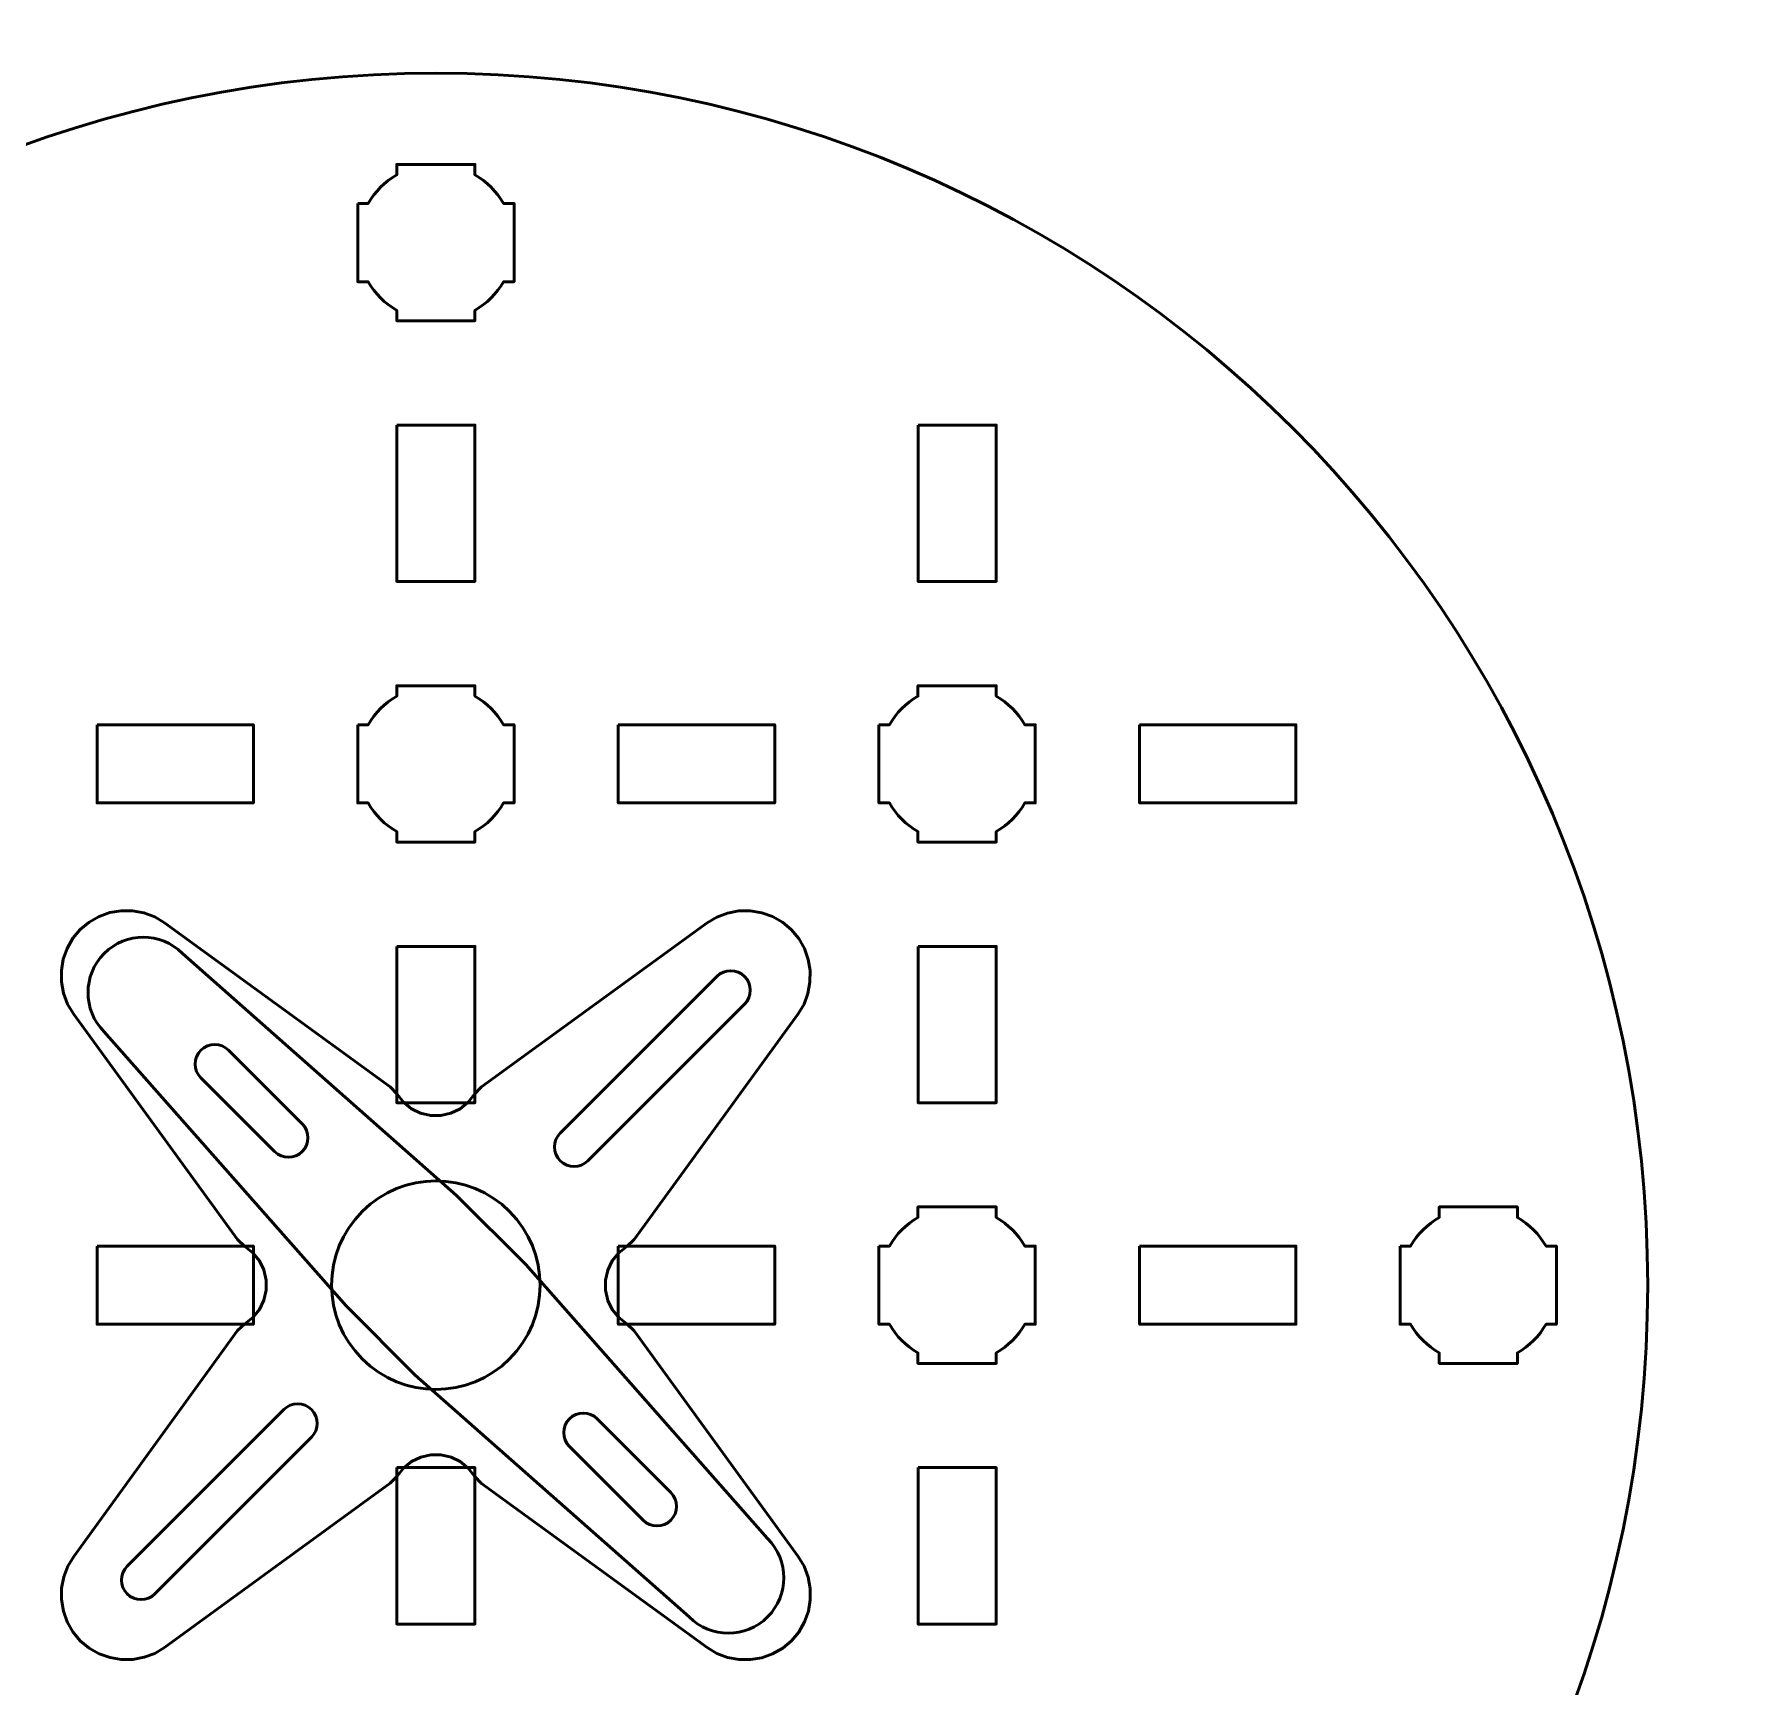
# Model space of a CAD drawing. Header units: centimetres. Extents: x -21 to 0, y -29.7 to 0.
# Drawn here: x -17.04 to -10.5, y -25.59 to -19.25 of the extents above; entities that cross this region are included whole.
import ezdxf

# ---------------------------------------------------------------- set-up
doc = ezdxf.new("R2010")
doc.units = ezdxf.units.CM
doc.header["$MEASUREMENT"] = 0
doc.layers.add('Layer 1', color=7, linetype='Continuous')

msp = doc.modelspace()

# ---------------------------------------------------------------- linework, layer by layer
at = {"layer": 'Layer 1', "color": 114, "lineweight": 53}
msp.add_ellipse((-15.5, -24.05004), major_axis=(0, 4.65), ratio=1, dxfattribs=at)
at = {"layer": 'Layer 1', "color": 22, "lineweight": 53}
msp.add_open_spline([(-21.00003, -29.19995), (-21.00003, -29.19995), (-21.00003, -0.49992), (-21.00003, -0.49992), (-21.00003, -0.49992), (-21.00003, -0.22295), (-20.77694, 0.00004), (-20.49994, 0.00004), (-20.49994, 0.00004), (-20.49994, 0.00004), (-0.50008, 0.00004), (-0.50008, 0.00004), (-0.50008, 0.00004), (-0.22294, 0.00004), (0.00002, -0.22295), (0.00002, -0.49992), (0.00002, -0.49992), (0.00002, -0.49992), (0.00002, -29.19995), (0.00002, -29.19995), (0.00002, -29.19995), (0.00002, -29.47695), (-0.22294, -29.70004), (-0.50008, -29.70004), (-0.50008, -29.70004), (-0.50008, -29.70004), (-20.49994, -29.70004), (-20.49994, -29.70004), (-20.49994, -29.70004), (-20.77694, -29.70004), (-21.00003, -29.47695), (-21.00003, -29.19995)], degree=3, knots=[0, 0, 0, 0, 0.125, 0.125, 0.125, 0.125, 0.25, 0.25, 0.25, 0.25, 0.375, 0.375, 0.375, 0.375, 0.5, 0.5, 0.5, 0.5, 0.625, 0.625, 0.625, 0.625, 0.75, 0.75, 0.75, 0.75, 0.875, 0.875, 0.875, 0.875, 1, 1, 1, 1], dxfattribs=at)
at = {"layer": 'Layer 1', "lineweight": 53}
for points, knots in [([(-15.8, -19.89994), (-15.8, -19.89994), (-15.7598, -19.89994), (-15.7598, -19.89994), (-15.7598, -19.89994), (-15.73347, -19.85442), (-15.69551, -19.81649), (-15.65, -19.79016), (-15.65, -19.79016), (-15.65, -19.79016), (-15.65, -19.74994), (-15.65, -19.74994), (-15.65, -19.74994), (-15.65, -19.74994), (-15.35, -19.74994), (-15.35, -19.74994), (-15.35, -19.74994), (-15.35, -19.74994), (-15.35, -19.79013), (-15.35, -19.79013), (-15.35, -19.79013), (-15.30447, -19.81646), (-15.26648, -19.85441), (-15.24012, -19.89994), (-15.24012, -19.89994), (-15.24012, -19.89994), (-15.2, -19.89994), (-15.2, -19.89994), (-15.2, -19.89994), (-15.2, -19.89994), (-15.2, -20.04536), (-15.2, -20.04536), (-15.2, -20.04536), (-15.2, -20.04536), (-15.19994, -20.05001), (-15.19994, -20.05001), (-15.19994, -20.05001), (-15.19994, -20.05001), (-15.2, -20.05465), (-15.2, -20.05465), (-15.2, -20.05465), (-15.2, -20.05465), (-15.2, -20.19994), (-15.2, -20.19994), (-15.2, -20.19994), (-15.2, -20.19994), (-15.24007, -20.19994), (-15.24007, -20.19994), (-15.24007, -20.19994), (-15.26642, -20.24551), (-15.30442, -20.28352), (-15.35, -20.30988), (-15.35, -20.30988), (-15.35, -20.30988), (-15.35, -20.34994), (-15.35, -20.34994), (-15.35, -20.34994), (-15.35, -20.34994), (-15.49328, -20.34994), (-15.49328, -20.34994), (-15.49328, -20.34994), (-15.49328, -20.34994), (-15.49995, -20.35002), (-15.49995, -20.35002), (-15.49995, -20.35002), (-15.49995, -20.35002), (-15.50663, -20.34994), (-15.50663, -20.34994), (-15.50663, -20.34994), (-15.50663, -20.34994), (-15.65, -20.34994), (-15.65, -20.34994), (-15.65, -20.34994), (-15.65, -20.34994), (-15.65, -20.30984), (-15.65, -20.30984), (-15.65, -20.30984), (-15.69554, -20.28348), (-15.73352, -20.24549), (-15.75985, -20.19994), (-15.75985, -20.19994), (-15.75985, -20.19994), (-15.8, -20.19994), (-15.8, -20.19994), (-15.8, -20.19994), (-15.8, -20.19994), (-15.8, -19.89994), (-15.8, -19.89994)], [0, 0, 0, 0, 0.0454545, 0.0454545, 0.0454545, 0.0454545, 0.0909091, 0.0909091, 0.0909091, 0.0909091, 0.1363636, 0.1363636, 0.1363636, 0.1363636, 0.1818182, 0.1818182, 0.1818182, 0.1818182, 0.2272727, 0.2272727, 0.2272727, 0.2272727, 0.2727273, 0.2727273, 0.2727273, 0.2727273, 0.3181818, 0.3181818, 0.3181818, 0.3181818, 0.3636364, 0.3636364, 0.3636364, 0.3636364, 0.4090909, 0.4090909, 0.4090909, 0.4090909, 0.4545455, 0.4545455, 0.4545455, 0.4545455, 0.5, 0.5, 0.5, 0.5, 0.5454545, 0.5454545, 0.5454545, 0.5454545, 0.5909091, 0.5909091, 0.5909091, 0.5909091, 0.6363636, 0.6363636, 0.6363636, 0.6363636, 0.6818182, 0.6818182, 0.6818182, 0.6818182, 0.7272727, 0.7272727, 0.7272727, 0.7272727, 0.7727273, 0.7727273, 0.7727273, 0.7727273, 0.8181818, 0.8181818, 0.8181818, 0.8181818, 0.8636364, 0.8636364, 0.8636364, 0.8636364, 0.9090909, 0.9090909, 0.9090909, 0.9090909, 0.9545455, 0.9545455, 0.9545455, 0.9545455, 1, 1, 1, 1]), ([(-15.65004, -20.74999), (-15.65004, -20.74999), (-15.35004, -20.74999), (-15.35004, -20.74999), (-15.35004, -20.74999), (-15.35004, -20.74999), (-15.35004, -21.34999), (-15.35004, -21.34999), (-15.35004, -21.34999), (-15.35004, -21.34999), (-15.65004, -21.34999), (-15.65004, -21.34999), (-15.65004, -21.34999), (-15.65004, -21.34999), (-15.65004, -20.74999), (-15.65004, -20.74999)], [0, 0, 0, 0, 0.25, 0.25, 0.25, 0.25, 0.5, 0.5, 0.5, 0.5, 0.75, 0.75, 0.75, 0.75, 1, 1, 1, 1]), ([(-13.64994, -20.74999), (-13.64994, -20.74999), (-13.34993, -20.74999), (-13.34993, -20.74999), (-13.34993, -20.74999), (-13.34993, -20.74999), (-13.34993, -21.34999), (-13.34993, -21.34999), (-13.34993, -21.34999), (-13.34993, -21.34999), (-13.64994, -21.34999), (-13.64994, -21.34999), (-13.64994, -21.34999), (-13.64994, -21.34999), (-13.64994, -20.74999), (-13.64994, -20.74999)], [0, 0, 0, 0, 0.25, 0.25, 0.25, 0.25, 0.5, 0.5, 0.5, 0.5, 0.75, 0.75, 0.75, 0.75, 1, 1, 1, 1]), ([(-15.8, -21.89994), (-15.8, -21.89994), (-15.7598, -21.89994), (-15.7598, -21.89994), (-15.7598, -21.89994), (-15.73347, -21.85442), (-15.69551, -21.81649), (-15.65, -21.79016), (-15.65, -21.79016), (-15.65, -21.79016), (-15.65, -21.74994), (-15.65, -21.74994), (-15.65, -21.74994), (-15.65, -21.74994), (-15.35, -21.74994), (-15.35, -21.74994), (-15.35, -21.74994), (-15.35, -21.74994), (-15.35, -21.79013), (-15.35, -21.79013), (-15.35, -21.79013), (-15.30447, -21.81646), (-15.26648, -21.85441), (-15.24012, -21.89994), (-15.24012, -21.89994), (-15.24012, -21.89994), (-15.2, -21.89994), (-15.2, -21.89994), (-15.2, -21.89994), (-15.2, -21.89994), (-15.2, -22.04536), (-15.2, -22.04536), (-15.2, -22.04536), (-15.2, -22.04536), (-15.19994, -22.05001), (-15.19994, -22.05001), (-15.19994, -22.05001), (-15.19994, -22.05001), (-15.2, -22.05465), (-15.2, -22.05465), (-15.2, -22.05465), (-15.2, -22.05465), (-15.2, -22.19994), (-15.2, -22.19994), (-15.2, -22.19994), (-15.2, -22.19994), (-15.24007, -22.19994), (-15.24007, -22.19994), (-15.24007, -22.19994), (-15.26642, -22.24551), (-15.30442, -22.28352), (-15.35, -22.30988), (-15.35, -22.30988), (-15.35, -22.30988), (-15.35, -22.34994), (-15.35, -22.34994), (-15.35, -22.34994), (-15.35, -22.34994), (-15.49328, -22.34994), (-15.49328, -22.34994), (-15.49328, -22.34994), (-15.49328, -22.34994), (-15.49995, -22.35002), (-15.49995, -22.35002), (-15.49995, -22.35002), (-15.49995, -22.35002), (-15.50663, -22.34994), (-15.50663, -22.34994), (-15.50663, -22.34994), (-15.50663, -22.34994), (-15.65, -22.34994), (-15.65, -22.34994), (-15.65, -22.34994), (-15.65, -22.34994), (-15.65, -22.30984), (-15.65, -22.30984), (-15.65, -22.30984), (-15.69554, -22.28348), (-15.73352, -22.24549), (-15.75985, -22.19994), (-15.75985, -22.19994), (-15.75985, -22.19994), (-15.8, -22.19994), (-15.8, -22.19994), (-15.8, -22.19994), (-15.8, -22.19994), (-15.8, -21.89994), (-15.8, -21.89994)], [0, 0, 0, 0, 0.0454545, 0.0454545, 0.0454545, 0.0454545, 0.0909091, 0.0909091, 0.0909091, 0.0909091, 0.1363636, 0.1363636, 0.1363636, 0.1363636, 0.1818182, 0.1818182, 0.1818182, 0.1818182, 0.2272727, 0.2272727, 0.2272727, 0.2272727, 0.2727273, 0.2727273, 0.2727273, 0.2727273, 0.3181818, 0.3181818, 0.3181818, 0.3181818, 0.3636364, 0.3636364, 0.3636364, 0.3636364, 0.4090909, 0.4090909, 0.4090909, 0.4090909, 0.4545455, 0.4545455, 0.4545455, 0.4545455, 0.5, 0.5, 0.5, 0.5, 0.5454545, 0.5454545, 0.5454545, 0.5454545, 0.5909091, 0.5909091, 0.5909091, 0.5909091, 0.6363636, 0.6363636, 0.6363636, 0.6363636, 0.6818182, 0.6818182, 0.6818182, 0.6818182, 0.7272727, 0.7272727, 0.7272727, 0.7272727, 0.7727273, 0.7727273, 0.7727273, 0.7727273, 0.8181818, 0.8181818, 0.8181818, 0.8181818, 0.8636364, 0.8636364, 0.8636364, 0.8636364, 0.9090909, 0.9090909, 0.9090909, 0.9090909, 0.9545455, 0.9545455, 0.9545455, 0.9545455, 1, 1, 1, 1]), ([(-13.8, -21.89994), (-13.8, -21.89994), (-13.7598, -21.89994), (-13.7598, -21.89994), (-13.7598, -21.89994), (-13.73347, -21.85442), (-13.69551, -21.81649), (-13.65, -21.79016), (-13.65, -21.79016), (-13.65, -21.79016), (-13.65, -21.74994), (-13.65, -21.74994), (-13.65, -21.74994), (-13.65, -21.74994), (-13.35, -21.74994), (-13.35, -21.74994), (-13.35, -21.74994), (-13.35, -21.74994), (-13.35, -21.79013), (-13.35, -21.79013), (-13.35, -21.79013), (-13.30447, -21.81646), (-13.26648, -21.85441), (-13.24012, -21.89994), (-13.24012, -21.89994), (-13.24012, -21.89994), (-13.2, -21.89994), (-13.2, -21.89994), (-13.2, -21.89994), (-13.2, -21.89994), (-13.2, -22.04536), (-13.2, -22.04536), (-13.2, -22.04536), (-13.2, -22.04536), (-13.19994, -22.05001), (-13.19994, -22.05001), (-13.19994, -22.05001), (-13.19994, -22.05001), (-13.2, -22.05465), (-13.2, -22.05465), (-13.2, -22.05465), (-13.2, -22.05465), (-13.2, -22.19994), (-13.2, -22.19994), (-13.2, -22.19994), (-13.2, -22.19994), (-13.24007, -22.19994), (-13.24007, -22.19994), (-13.24007, -22.19994), (-13.26642, -22.24551), (-13.30442, -22.28352), (-13.35, -22.30988), (-13.35, -22.30988), (-13.35, -22.30988), (-13.35, -22.34994), (-13.35, -22.34994), (-13.35, -22.34994), (-13.35, -22.34994), (-13.49328, -22.34994), (-13.49328, -22.34994), (-13.49328, -22.34994), (-13.49328, -22.34994), (-13.49995, -22.35002), (-13.49995, -22.35002), (-13.49995, -22.35002), (-13.49995, -22.35002), (-13.50663, -22.34994), (-13.50663, -22.34994), (-13.50663, -22.34994), (-13.50663, -22.34994), (-13.65, -22.34994), (-13.65, -22.34994), (-13.65, -22.34994), (-13.65, -22.34994), (-13.65, -22.30984), (-13.65, -22.30984), (-13.65, -22.30984), (-13.69554, -22.28348), (-13.73352, -22.24549), (-13.75985, -22.19994), (-13.75985, -22.19994), (-13.75985, -22.19994), (-13.8, -22.19994), (-13.8, -22.19994), (-13.8, -22.19994), (-13.8, -22.19994), (-13.8, -21.89994), (-13.8, -21.89994)], [0, 0, 0, 0, 0.0454545, 0.0454545, 0.0454545, 0.0454545, 0.0909091, 0.0909091, 0.0909091, 0.0909091, 0.1363636, 0.1363636, 0.1363636, 0.1363636, 0.1818182, 0.1818182, 0.1818182, 0.1818182, 0.2272727, 0.2272727, 0.2272727, 0.2272727, 0.2727273, 0.2727273, 0.2727273, 0.2727273, 0.3181818, 0.3181818, 0.3181818, 0.3181818, 0.3636364, 0.3636364, 0.3636364, 0.3636364, 0.4090909, 0.4090909, 0.4090909, 0.4090909, 0.4545455, 0.4545455, 0.4545455, 0.4545455, 0.5, 0.5, 0.5, 0.5, 0.5454545, 0.5454545, 0.5454545, 0.5454545, 0.5909091, 0.5909091, 0.5909091, 0.5909091, 0.6363636, 0.6363636, 0.6363636, 0.6363636, 0.6818182, 0.6818182, 0.6818182, 0.6818182, 0.7272727, 0.7272727, 0.7272727, 0.7272727, 0.7727273, 0.7727273, 0.7727273, 0.7727273, 0.8181818, 0.8181818, 0.8181818, 0.8181818, 0.8636364, 0.8636364, 0.8636364, 0.8636364, 0.9090909, 0.9090909, 0.9090909, 0.9090909, 0.9545455, 0.9545455, 0.9545455, 0.9545455, 1, 1, 1, 1]), ([(-16.79999, -21.89997), (-16.79999, -21.89997), (-16.19998, -21.89997), (-16.19998, -21.89997), (-16.19998, -21.89997), (-16.19998, -21.89997), (-16.19998, -22.19997), (-16.19998, -22.19997), (-16.19998, -22.19997), (-16.19998, -22.19997), (-16.79999, -22.19997), (-16.79999, -22.19997), (-16.79999, -22.19997), (-16.79999, -22.19997), (-16.79999, -21.89997), (-16.79999, -21.89997)], [0, 0, 0, 0, 0.25, 0.25, 0.25, 0.25, 0.5, 0.5, 0.5, 0.5, 0.75, 0.75, 0.75, 0.75, 1, 1, 1, 1]), ([(-14.79992, -21.89997), (-14.79992, -21.89997), (-14.19992, -21.89997), (-14.19992, -21.89997), (-14.19992, -21.89997), (-14.19992, -21.89997), (-14.19992, -22.19997), (-14.19992, -22.19997), (-14.19992, -22.19997), (-14.19992, -22.19997), (-14.79992, -22.19997), (-14.79992, -22.19997), (-14.79992, -22.19997), (-14.79992, -22.19997), (-14.79992, -21.89997), (-14.79992, -21.89997)], [0, 0, 0, 0, 0.25, 0.25, 0.25, 0.25, 0.5, 0.5, 0.5, 0.5, 0.75, 0.75, 0.75, 0.75, 1, 1, 1, 1]), ([(-12.79995, -21.89997), (-12.79995, -21.89997), (-12.19995, -21.89997), (-12.19995, -21.89997), (-12.19995, -21.89997), (-12.19995, -21.89997), (-12.19995, -22.19997), (-12.19995, -22.19997), (-12.19995, -22.19997), (-12.19995, -22.19997), (-12.79995, -22.19997), (-12.79995, -22.19997), (-12.79995, -22.19997), (-12.79995, -22.19997), (-12.79995, -21.89997), (-12.79995, -21.89997)], [0, 0, 0, 0, 0.25, 0.25, 0.25, 0.25, 0.5, 0.5, 0.5, 0.5, 0.75, 0.75, 0.75, 0.75, 1, 1, 1, 1]), ([(-15.65004, -22.74995), (-15.65004, -22.74995), (-15.35004, -22.74995), (-15.35004, -22.74995), (-15.35004, -22.74995), (-15.35004, -22.74995), (-15.35004, -23.34996), (-15.35004, -23.34996), (-15.35004, -23.34996), (-15.35004, -23.34996), (-15.65004, -23.34996), (-15.65004, -23.34996), (-15.65004, -23.34996), (-15.65004, -23.34996), (-15.65004, -22.74995), (-15.65004, -22.74995)], [0, 0, 0, 0, 0.25, 0.25, 0.25, 0.25, 0.5, 0.5, 0.5, 0.5, 0.75, 0.75, 0.75, 0.75, 1, 1, 1, 1]), ([(-13.64994, -22.74995), (-13.64994, -22.74995), (-13.34993, -22.74995), (-13.34993, -22.74995), (-13.34993, -22.74995), (-13.34993, -22.74995), (-13.34993, -23.34996), (-13.34993, -23.34996), (-13.34993, -23.34996), (-13.34993, -23.34996), (-13.64994, -23.34996), (-13.64994, -23.34996), (-13.64994, -23.34996), (-13.64994, -23.34996), (-13.64994, -22.74995), (-13.64994, -22.74995)], [0, 0, 0, 0, 0.25, 0.25, 0.25, 0.25, 0.5, 0.5, 0.5, 0.5, 0.75, 0.75, 0.75, 0.75, 1, 1, 1, 1]), ([(-13.8, -23.89994), (-13.8, -23.89994), (-13.7598, -23.89994), (-13.7598, -23.89994), (-13.7598, -23.89994), (-13.73347, -23.85442), (-13.69551, -23.81649), (-13.65, -23.79016), (-13.65, -23.79016), (-13.65, -23.79016), (-13.65, -23.74994), (-13.65, -23.74994), (-13.65, -23.74994), (-13.65, -23.74994), (-13.35, -23.74994), (-13.35, -23.74994), (-13.35, -23.74994), (-13.35, -23.74994), (-13.35, -23.79013), (-13.35, -23.79013), (-13.35, -23.79013), (-13.30447, -23.81646), (-13.26648, -23.85441), (-13.24012, -23.89994), (-13.24012, -23.89994), (-13.24012, -23.89994), (-13.2, -23.89994), (-13.2, -23.89994), (-13.2, -23.89994), (-13.2, -23.89994), (-13.2, -24.04536), (-13.2, -24.04536), (-13.2, -24.04536), (-13.2, -24.04536), (-13.19994, -24.05001), (-13.19994, -24.05001), (-13.19994, -24.05001), (-13.19994, -24.05001), (-13.2, -24.05465), (-13.2, -24.05465), (-13.2, -24.05465), (-13.2, -24.05465), (-13.2, -24.19994), (-13.2, -24.19994), (-13.2, -24.19994), (-13.2, -24.19994), (-13.24007, -24.19994), (-13.24007, -24.19994), (-13.24007, -24.19994), (-13.26642, -24.24551), (-13.30442, -24.28352), (-13.35, -24.30988), (-13.35, -24.30988), (-13.35, -24.30988), (-13.35, -24.34994), (-13.35, -24.34994), (-13.35, -24.34994), (-13.35, -24.34994), (-13.49328, -24.34994), (-13.49328, -24.34994), (-13.49328, -24.34994), (-13.49328, -24.34994), (-13.49995, -24.35002), (-13.49995, -24.35002), (-13.49995, -24.35002), (-13.49995, -24.35002), (-13.50663, -24.34994), (-13.50663, -24.34994), (-13.50663, -24.34994), (-13.50663, -24.34994), (-13.65, -24.34994), (-13.65, -24.34994), (-13.65, -24.34994), (-13.65, -24.34994), (-13.65, -24.30984), (-13.65, -24.30984), (-13.65, -24.30984), (-13.69554, -24.28348), (-13.73352, -24.24549), (-13.75985, -24.19994), (-13.75985, -24.19994), (-13.75985, -24.19994), (-13.8, -24.19994), (-13.8, -24.19994), (-13.8, -24.19994), (-13.8, -24.19994), (-13.8, -23.89994), (-13.8, -23.89994)], [0, 0, 0, 0, 0.0454545, 0.0454545, 0.0454545, 0.0454545, 0.0909091, 0.0909091, 0.0909091, 0.0909091, 0.1363636, 0.1363636, 0.1363636, 0.1363636, 0.1818182, 0.1818182, 0.1818182, 0.1818182, 0.2272727, 0.2272727, 0.2272727, 0.2272727, 0.2727273, 0.2727273, 0.2727273, 0.2727273, 0.3181818, 0.3181818, 0.3181818, 0.3181818, 0.3636364, 0.3636364, 0.3636364, 0.3636364, 0.4090909, 0.4090909, 0.4090909, 0.4090909, 0.4545455, 0.4545455, 0.4545455, 0.4545455, 0.5, 0.5, 0.5, 0.5, 0.5454545, 0.5454545, 0.5454545, 0.5454545, 0.5909091, 0.5909091, 0.5909091, 0.5909091, 0.6363636, 0.6363636, 0.6363636, 0.6363636, 0.6818182, 0.6818182, 0.6818182, 0.6818182, 0.7272727, 0.7272727, 0.7272727, 0.7272727, 0.7727273, 0.7727273, 0.7727273, 0.7727273, 0.8181818, 0.8181818, 0.8181818, 0.8181818, 0.8636364, 0.8636364, 0.8636364, 0.8636364, 0.9090909, 0.9090909, 0.9090909, 0.9090909, 0.9545455, 0.9545455, 0.9545455, 0.9545455, 1, 1, 1, 1]), ([(-11.8, -23.89994), (-11.8, -23.89994), (-11.7598, -23.89994), (-11.7598, -23.89994), (-11.7598, -23.89994), (-11.73347, -23.85442), (-11.69551, -23.81649), (-11.65, -23.79016), (-11.65, -23.79016), (-11.65, -23.79016), (-11.65, -23.74994), (-11.65, -23.74994), (-11.65, -23.74994), (-11.65, -23.74994), (-11.35, -23.74994), (-11.35, -23.74994), (-11.35, -23.74994), (-11.35, -23.74994), (-11.35, -23.79013), (-11.35, -23.79013), (-11.35, -23.79013), (-11.30447, -23.81646), (-11.26648, -23.85441), (-11.24012, -23.89994), (-11.24012, -23.89994), (-11.24012, -23.89994), (-11.2, -23.89994), (-11.2, -23.89994), (-11.2, -23.89994), (-11.2, -23.89994), (-11.2, -24.04536), (-11.2, -24.04536), (-11.2, -24.04536), (-11.2, -24.04536), (-11.19994, -24.05001), (-11.19994, -24.05001), (-11.19994, -24.05001), (-11.19994, -24.05001), (-11.2, -24.05465), (-11.2, -24.05465), (-11.2, -24.05465), (-11.2, -24.05465), (-11.2, -24.19994), (-11.2, -24.19994), (-11.2, -24.19994), (-11.2, -24.19994), (-11.24007, -24.19994), (-11.24007, -24.19994), (-11.24007, -24.19994), (-11.26642, -24.24551), (-11.30442, -24.28352), (-11.35, -24.30988), (-11.35, -24.30988), (-11.35, -24.30988), (-11.35, -24.34994), (-11.35, -24.34994), (-11.35, -24.34994), (-11.35, -24.34994), (-11.49328, -24.34994), (-11.49328, -24.34994), (-11.49328, -24.34994), (-11.49328, -24.34994), (-11.49995, -24.35002), (-11.49995, -24.35002), (-11.49995, -24.35002), (-11.49995, -24.35002), (-11.50663, -24.34994), (-11.50663, -24.34994), (-11.50663, -24.34994), (-11.50663, -24.34994), (-11.65, -24.34994), (-11.65, -24.34994), (-11.65, -24.34994), (-11.65, -24.34994), (-11.65, -24.30984), (-11.65, -24.30984), (-11.65, -24.30984), (-11.69554, -24.28348), (-11.73352, -24.24549), (-11.75985, -24.19994), (-11.75985, -24.19994), (-11.75985, -24.19994), (-11.8, -24.19994), (-11.8, -24.19994), (-11.8, -24.19994), (-11.8, -24.19994), (-11.8, -23.89994), (-11.8, -23.89994)], [0, 0, 0, 0, 0.0454545, 0.0454545, 0.0454545, 0.0454545, 0.0909091, 0.0909091, 0.0909091, 0.0909091, 0.1363636, 0.1363636, 0.1363636, 0.1363636, 0.1818182, 0.1818182, 0.1818182, 0.1818182, 0.2272727, 0.2272727, 0.2272727, 0.2272727, 0.2727273, 0.2727273, 0.2727273, 0.2727273, 0.3181818, 0.3181818, 0.3181818, 0.3181818, 0.3636364, 0.3636364, 0.3636364, 0.3636364, 0.4090909, 0.4090909, 0.4090909, 0.4090909, 0.4545455, 0.4545455, 0.4545455, 0.4545455, 0.5, 0.5, 0.5, 0.5, 0.5454545, 0.5454545, 0.5454545, 0.5454545, 0.5909091, 0.5909091, 0.5909091, 0.5909091, 0.6363636, 0.6363636, 0.6363636, 0.6363636, 0.6818182, 0.6818182, 0.6818182, 0.6818182, 0.7272727, 0.7272727, 0.7272727, 0.7272727, 0.7727273, 0.7727273, 0.7727273, 0.7727273, 0.8181818, 0.8181818, 0.8181818, 0.8181818, 0.8636364, 0.8636364, 0.8636364, 0.8636364, 0.9090909, 0.9090909, 0.9090909, 0.9090909, 0.9545455, 0.9545455, 0.9545455, 0.9545455, 1, 1, 1, 1]), ([(-16.79999, -23.8999), (-16.79999, -23.8999), (-16.19998, -23.8999), (-16.19998, -23.8999), (-16.19998, -23.8999), (-16.19998, -23.8999), (-16.19998, -24.1999), (-16.19998, -24.1999), (-16.19998, -24.1999), (-16.19998, -24.1999), (-16.79999, -24.1999), (-16.79999, -24.1999), (-16.79999, -24.1999), (-16.79999, -24.1999), (-16.79999, -23.8999), (-16.79999, -23.8999)], [0, 0, 0, 0, 0.25, 0.25, 0.25, 0.25, 0.5, 0.5, 0.5, 0.5, 0.75, 0.75, 0.75, 0.75, 1, 1, 1, 1]), ([(-14.79992, -23.8999), (-14.79992, -23.8999), (-14.19992, -23.8999), (-14.19992, -23.8999), (-14.19992, -23.8999), (-14.19992, -23.8999), (-14.19992, -24.1999), (-14.19992, -24.1999), (-14.19992, -24.1999), (-14.19992, -24.1999), (-14.79992, -24.1999), (-14.79992, -24.1999), (-14.79992, -24.1999), (-14.79992, -24.1999), (-14.79992, -23.8999), (-14.79992, -23.8999)], [0, 0, 0, 0, 0.25, 0.25, 0.25, 0.25, 0.5, 0.5, 0.5, 0.5, 0.75, 0.75, 0.75, 0.75, 1, 1, 1, 1]), ([(-12.79995, -23.8999), (-12.79995, -23.8999), (-12.19995, -23.8999), (-12.19995, -23.8999), (-12.19995, -23.8999), (-12.19995, -23.8999), (-12.19995, -24.1999), (-12.19995, -24.1999), (-12.19995, -24.1999), (-12.19995, -24.1999), (-12.79995, -24.1999), (-12.79995, -24.1999), (-12.79995, -24.1999), (-12.79995, -24.1999), (-12.79995, -23.8999), (-12.79995, -23.8999)], [0, 0, 0, 0, 0.25, 0.25, 0.25, 0.25, 0.5, 0.5, 0.5, 0.5, 0.75, 0.75, 0.75, 0.75, 1, 1, 1, 1]), ([(-15.65004, -24.75002), (-15.65004, -24.75002), (-15.35004, -24.75002), (-15.35004, -24.75002), (-15.35004, -24.75002), (-15.35004, -24.75002), (-15.35004, -25.35002), (-15.35004, -25.35002), (-15.35004, -25.35002), (-15.35004, -25.35002), (-15.65004, -25.35002), (-15.65004, -25.35002), (-15.65004, -25.35002), (-15.65004, -25.35002), (-15.65004, -24.75002), (-15.65004, -24.75002)], [0, 0, 0, 0, 0.25, 0.25, 0.25, 0.25, 0.5, 0.5, 0.5, 0.5, 0.75, 0.75, 0.75, 0.75, 1, 1, 1, 1]), ([(-13.64994, -24.75002), (-13.64994, -24.75002), (-13.34993, -24.75002), (-13.34993, -24.75002), (-13.34993, -24.75002), (-13.34993, -24.75002), (-13.34993, -25.35002), (-13.34993, -25.35002), (-13.34993, -25.35002), (-13.34993, -25.35002), (-13.64994, -25.35002), (-13.64994, -25.35002), (-13.64994, -25.35002), (-13.64994, -25.35002), (-13.64994, -24.75002), (-13.64994, -24.75002)], [0, 0, 0, 0, 0.25, 0.25, 0.25, 0.25, 0.5, 0.5, 0.5, 0.5, 0.75, 0.75, 0.75, 0.75, 1, 1, 1, 1])]:
    msp.add_open_spline(points, degree=3, knots=knots, dxfattribs=at)
at = {"layer": 'Layer 1', "color": 30, "lineweight": 53}
for points, knots in [([(-16.54126, -22.6598), (-16.54126, -22.6598), (-15.67532, -23.28937), (-15.67532, -23.28937), (-15.67532, -23.28937), (-15.67532, -23.28937), (-15.64843, -23.31738), (-15.64843, -23.31738), (-15.64843, -23.31738), (-15.64843, -23.31738), (-15.62435, -23.34819), (-15.62435, -23.34819), (-15.62435, -23.34819), (-15.62435, -23.34819), (-15.5941, -23.37283), (-15.5941, -23.37283), (-15.5941, -23.37283), (-15.5941, -23.37283), (-15.55882, -23.39019), (-15.55882, -23.39019), (-15.55882, -23.39019), (-15.55882, -23.39019), (-15.5196, -23.39916), (-15.5196, -23.39916), (-15.5196, -23.39916), (-15.5196, -23.39916), (-15.48039, -23.39915), (-15.48039, -23.39915), (-15.48039, -23.39915), (-15.48039, -23.39915), (-15.44231, -23.39019), (-15.44231, -23.39019), (-15.44231, -23.39019), (-15.44231, -23.39019), (-15.40646, -23.37338), (-15.40646, -23.37338), (-15.40646, -23.37338), (-15.40646, -23.37338), (-15.37565, -23.34818), (-15.37565, -23.34818), (-15.37565, -23.34818), (-15.37565, -23.34818), (-15.35158, -23.31738), (-15.35158, -23.31738), (-15.35158, -23.31738), (-15.35158, -23.31738), (-15.32525, -23.28881), (-15.32525, -23.28881), (-15.32525, -23.28881), (-15.32525, -23.28881), (-14.4593, -22.66036), (-14.4593, -22.66036), (-14.4593, -22.66036), (-14.4593, -22.66036), (-14.42177, -22.63739), (-14.42177, -22.63739), (-14.42177, -22.63739), (-14.42177, -22.63739), (-14.38089, -22.62228), (-14.38089, -22.62228), (-14.38089, -22.62228), (-14.38089, -22.62228), (-14.33775, -22.61387), (-14.33775, -22.61387), (-14.33775, -22.61387), (-14.33775, -22.61387), (-14.29351, -22.61331), (-14.29351, -22.61331), (-14.29351, -22.61331), (-14.29351, -22.61331), (-14.24982, -22.62115), (-14.24982, -22.62115), (-14.24982, -22.62115), (-14.24982, -22.62115), (-14.20837, -22.63572), (-14.20837, -22.63572), (-14.20837, -22.63572), (-14.20837, -22.63572), (-14.16973, -22.65756), (-14.16973, -22.65756), (-14.16973, -22.65756), (-14.16973, -22.65756), (-14.13612, -22.68556), (-14.13612, -22.68556), (-14.13612, -22.68556), (-14.13612, -22.68556), (-14.10755, -22.71973), (-14.10755, -22.71973), (-14.10755, -22.71973), (-14.10755, -22.71973), (-14.08571, -22.75838), (-14.08571, -22.75838), (-14.08571, -22.75838), (-14.08571, -22.75838), (-14.07114, -22.79982), (-14.07114, -22.79982), (-14.07114, -22.79982), (-14.07114, -22.79982), (-14.06386, -22.84296), (-14.06386, -22.84296), (-14.06386, -22.84296), (-14.06386, -22.84296), (-14.06442, -22.8872), (-14.06442, -22.8872), (-14.06442, -22.8872), (-14.06442, -22.8872), (-14.07227, -22.9309), (-14.07227, -22.9309), (-14.07227, -22.9309), (-14.07227, -22.9309), (-14.08738, -22.97178), (-14.08738, -22.97178), (-14.08738, -22.97178), (-14.08738, -22.97178), (-14.11035, -23.00931), (-14.11035, -23.00931), (-14.11035, -23.00931), (-14.11035, -23.00931), (-14.73936, -23.8747), (-14.73936, -23.8747), (-14.73936, -23.8747), (-14.73936, -23.8747), (-14.76738, -23.90158), (-14.76738, -23.90158), (-14.76738, -23.90158), (-14.76738, -23.90158), (-14.79817, -23.92566), (-14.79817, -23.92566), (-14.79817, -23.92566), (-14.79817, -23.92566), (-14.82337, -23.95647), (-14.82337, -23.95647), (-14.82337, -23.95647), (-14.82337, -23.95647), (-14.84018, -23.99232), (-14.84018, -23.99232), (-14.84018, -23.99232), (-14.84018, -23.99232), (-14.84914, -24.03039), (-14.84914, -24.03039), (-14.84914, -24.03039), (-14.84914, -24.03039), (-14.84915, -24.06961), (-14.84915, -24.06961), (-14.84915, -24.06961), (-14.84915, -24.06961), (-14.84075, -24.10826), (-14.84075, -24.10826), (-14.84075, -24.10826), (-14.84075, -24.10826), (-14.82338, -24.14355), (-14.82338, -24.14355), (-14.82338, -24.14355), (-14.82338, -24.14355), (-14.79818, -24.17436), (-14.79818, -24.17436), (-14.79818, -24.17436), (-14.79818, -24.17436), (-14.76737, -24.19844), (-14.76737, -24.19844), (-14.76737, -24.19844), (-14.76737, -24.19844), (-14.73936, -24.22532), (-14.73936, -24.22532), (-14.73936, -24.22532), (-14.73936, -24.22532), (-14.11036, -25.0907), (-14.11036, -25.0907), (-14.11036, -25.0907), (-14.11036, -25.0907), (-14.0874, -25.12822), (-14.0874, -25.12822), (-14.0874, -25.12822), (-14.0874, -25.12822), (-14.07171, -25.16966), (-14.07171, -25.16966), (-14.07171, -25.16966), (-14.07171, -25.16966), (-14.06388, -25.21336), (-14.06388, -25.21336), (-14.06388, -25.21336), (-14.06388, -25.21336), (-14.06332, -25.2576), (-14.06332, -25.2576), (-14.06332, -25.2576), (-14.06332, -25.2576), (-14.07059, -25.30073), (-14.07059, -25.30073), (-14.07059, -25.30073), (-14.07059, -25.30073), (-14.08516, -25.34218), (-14.08516, -25.34218), (-14.08516, -25.34218), (-14.08516, -25.34218), (-14.107, -25.38083), (-14.107, -25.38083), (-14.107, -25.38083), (-14.107, -25.38083), (-14.135, -25.41444), (-14.135, -25.41444), (-14.135, -25.41444), (-14.135, -25.41444), (-14.16917, -25.443), (-14.16917, -25.443), (-14.16917, -25.443), (-14.16917, -25.443), (-14.20783, -25.46485), (-14.20783, -25.46485), (-14.20783, -25.46485), (-14.20783, -25.46485), (-14.24928, -25.47942), (-14.24928, -25.47942), (-14.24928, -25.47942), (-14.24928, -25.47942), (-14.2924, -25.48669), (-14.2924, -25.48669), (-14.2924, -25.48669), (-14.2924, -25.48669), (-14.33665, -25.48613), (-14.33665, -25.48613), (-14.33665, -25.48613), (-14.33665, -25.48613), (-14.38034, -25.4783), (-14.38034, -25.4783), (-14.38034, -25.4783), (-14.38034, -25.4783), (-14.42179, -25.46261), (-14.42179, -25.46261), (-14.42179, -25.46261), (-14.42179, -25.46261), (-14.45931, -25.43965), (-14.45931, -25.43965), (-14.45931, -25.43965), (-14.45931, -25.43965), (-15.32468, -24.81064), (-15.32468, -24.81064), (-15.32468, -24.81064), (-15.32468, -24.81064), (-15.35157, -24.78264), (-15.35157, -24.78264), (-15.35157, -24.78264), (-15.35157, -24.78264), (-15.37565, -24.75183), (-15.37565, -24.75183), (-15.37565, -24.75183), (-15.37565, -24.75183), (-15.40646, -24.72663), (-15.40646, -24.72663), (-15.40646, -24.72663), (-15.40646, -24.72663), (-15.44175, -24.70926), (-15.44175, -24.70926), (-15.44175, -24.70926), (-15.44175, -24.70926), (-15.4804, -24.70086), (-15.4804, -24.70086), (-15.4804, -24.70086), (-15.4804, -24.70086), (-15.51961, -24.70086), (-15.51961, -24.70086), (-15.51961, -24.70086), (-15.51961, -24.70086), (-15.55769, -24.70983), (-15.55769, -24.70983), (-15.55769, -24.70983), (-15.55769, -24.70983), (-15.59354, -24.72663), (-15.59354, -24.72663), (-15.59354, -24.72663), (-15.59354, -24.72663), (-15.62435, -24.75184), (-15.62435, -24.75184), (-15.62435, -24.75184), (-15.62435, -24.75184), (-15.64843, -24.78264), (-15.64843, -24.78264), (-15.64843, -24.78264), (-15.64843, -24.78264), (-15.67475, -24.81009), (-15.67475, -24.81009), (-15.67475, -24.81009), (-15.67475, -24.81009), (-16.54069, -25.43965), (-16.54069, -25.43965), (-16.54069, -25.43965), (-16.54069, -25.43965), (-16.57821, -25.46261), (-16.57821, -25.46261), (-16.57821, -25.46261), (-16.57821, -25.46261), (-16.61911, -25.47774), (-16.61911, -25.47774), (-16.61911, -25.47774), (-16.61911, -25.47774), (-16.6628, -25.48557), (-16.6628, -25.48557), (-16.6628, -25.48557), (-16.6628, -25.48557), (-16.70704, -25.48614), (-16.70704, -25.48614), (-16.70704, -25.48614), (-16.70704, -25.48614), (-16.75017, -25.47886), (-16.75017, -25.47886), (-16.75017, -25.47886), (-16.75017, -25.47886), (-16.79161, -25.46429), (-16.79161, -25.46429), (-16.79161, -25.46429), (-16.79161, -25.46429), (-16.83027, -25.44245), (-16.83027, -25.44245), (-16.83027, -25.44245), (-16.83027, -25.44245), (-16.86444, -25.41388), (-16.86444, -25.41388), (-16.86444, -25.41388), (-16.86444, -25.41388), (-16.89244, -25.38027), (-16.89244, -25.38027), (-16.89244, -25.38027), (-16.89244, -25.38027), (-16.91427, -25.34163), (-16.91427, -25.34163), (-16.91427, -25.34163), (-16.91427, -25.34163), (-16.92885, -25.30018), (-16.92885, -25.30018), (-16.92885, -25.30018), (-16.92885, -25.30018), (-16.93669, -25.25649), (-16.93669, -25.25649), (-16.93669, -25.25649), (-16.93669, -25.25649), (-16.93613, -25.21224), (-16.93613, -25.21224), (-16.93613, -25.21224), (-16.93613, -25.21224), (-16.92773, -25.16912), (-16.92773, -25.16912), (-16.92773, -25.16912), (-16.92773, -25.16912), (-16.9126, -25.12822), (-16.9126, -25.12822), (-16.9126, -25.12822), (-16.9126, -25.12822), (-16.88964, -25.0907), (-16.88964, -25.0907), (-16.88964, -25.0907), (-16.88964, -25.0907), (-16.26064, -24.2242), (-16.26064, -24.2242), (-16.26064, -24.2242), (-16.26064, -24.2242), (-16.23263, -24.19844), (-16.23263, -24.19844), (-16.23263, -24.19844), (-16.23263, -24.19844), (-16.20183, -24.17436), (-16.20183, -24.17436), (-16.20183, -24.17436), (-16.20183, -24.17436), (-16.17662, -24.14355), (-16.17662, -24.14355), (-16.17662, -24.14355), (-16.17662, -24.14355), (-16.15982, -24.1077), (-16.15982, -24.1077), (-16.15982, -24.1077), (-16.15982, -24.1077), (-16.15086, -24.06961), (-16.15086, -24.06961), (-16.15086, -24.06961), (-16.15086, -24.06961), (-16.15085, -24.03041), (-16.15085, -24.03041), (-16.15085, -24.03041), (-16.15085, -24.03041), (-16.15982, -23.99119), (-16.15982, -23.99119), (-16.15982, -23.99119), (-16.15982, -23.99119), (-16.17718, -23.95591), (-16.17718, -23.95591), (-16.17718, -23.95591), (-16.17718, -23.95591), (-16.20182, -23.92567), (-16.20182, -23.92567), (-16.20182, -23.92567), (-16.20182, -23.92567), (-16.23263, -23.90158), (-16.23263, -23.90158), (-16.23263, -23.90158), (-16.23263, -23.90158), (-16.26064, -23.87469), (-16.26064, -23.87469), (-16.26064, -23.87469), (-16.26064, -23.87469), (-16.89021, -23.00875), (-16.89021, -23.00875), (-16.89021, -23.00875), (-16.89021, -23.00875), (-16.91317, -22.97123), (-16.91317, -22.97123), (-16.91317, -22.97123), (-16.91317, -22.97123), (-16.92886, -22.92978), (-16.92886, -22.92978), (-16.92886, -22.92978), (-16.92886, -22.92978), (-16.93669, -22.88609), (-16.93669, -22.88609), (-16.93669, -22.88609), (-16.93669, -22.88609), (-16.9367, -22.8424), (-16.9367, -22.8424), (-16.9367, -22.8424), (-16.9367, -22.8424), (-16.92998, -22.79872), (-16.92998, -22.79872), (-16.92998, -22.79872), (-16.92998, -22.79872), (-16.91485, -22.75783), (-16.91485, -22.75783), (-16.91485, -22.75783), (-16.91485, -22.75783), (-16.893, -22.71917), (-16.893, -22.71917), (-16.893, -22.71917), (-16.893, -22.71917), (-16.86444, -22.685), (-16.86444, -22.685), (-16.86444, -22.685), (-16.86444, -22.685), (-16.83083, -22.657), (-16.83083, -22.657), (-16.83083, -22.657), (-16.83083, -22.657), (-16.79218, -22.63516), (-16.79218, -22.63516), (-16.79218, -22.63516), (-16.79218, -22.63516), (-16.75129, -22.62003), (-16.75129, -22.62003), (-16.75129, -22.62003), (-16.75129, -22.62003), (-16.70761, -22.61331), (-16.70761, -22.61331), (-16.70761, -22.61331), (-16.70761, -22.61331), (-16.66392, -22.61332), (-16.66392, -22.61332), (-16.66392, -22.61332), (-16.66392, -22.61332), (-16.62022, -22.62115), (-16.62022, -22.62115), (-16.62022, -22.62115), (-16.62022, -22.62115), (-16.57878, -22.63684), (-16.57878, -22.63684), (-16.57878, -22.63684), (-16.57878, -22.63684), (-16.54126, -22.6598), (-16.54126, -22.6598)], [0, 0, 0, 0, 0.0086207, 0.0086207, 0.0086207, 0.0086207, 0.0172414, 0.0172414, 0.0172414, 0.0172414, 0.0258621, 0.0258621, 0.0258621, 0.0258621, 0.0344828, 0.0344828, 0.0344828, 0.0344828, 0.0431034, 0.0431034, 0.0431034, 0.0431034, 0.0517241, 0.0517241, 0.0517241, 0.0517241, 0.0603448, 0.0603448, 0.0603448, 0.0603448, 0.0689655, 0.0689655, 0.0689655, 0.0689655, 0.0775862, 0.0775862, 0.0775862, 0.0775862, 0.0862069, 0.0862069, 0.0862069, 0.0862069, 0.0948276, 0.0948276, 0.0948276, 0.0948276, 0.1034483, 0.1034483, 0.1034483, 0.1034483, 0.112069, 0.112069, 0.112069, 0.112069, 0.1206897, 0.1206897, 0.1206897, 0.1206897, 0.1293103, 0.1293103, 0.1293103, 0.1293103, 0.137931, 0.137931, 0.137931, 0.137931, 0.1465517, 0.1465517, 0.1465517, 0.1465517, 0.1551724, 0.1551724, 0.1551724, 0.1551724, 0.1637931, 0.1637931, 0.1637931, 0.1637931, 0.1724138, 0.1724138, 0.1724138, 0.1724138, 0.1810345, 0.1810345, 0.1810345, 0.1810345, 0.1896552, 0.1896552, 0.1896552, 0.1896552, 0.1982759, 0.1982759, 0.1982759, 0.1982759, 0.2068966, 0.2068966, 0.2068966, 0.2068966, 0.2155172, 0.2155172, 0.2155172, 0.2155172, 0.2241379, 0.2241379, 0.2241379, 0.2241379, 0.2327586, 0.2327586, 0.2327586, 0.2327586, 0.2413793, 0.2413793, 0.2413793, 0.2413793, 0.25, 0.25, 0.25, 0.25, 0.2586207, 0.2586207, 0.2586207, 0.2586207, 0.2672414, 0.2672414, 0.2672414, 0.2672414, 0.2758621, 0.2758621, 0.2758621, 0.2758621, 0.2844828, 0.2844828, 0.2844828, 0.2844828, 0.2931034, 0.2931034, 0.2931034, 0.2931034, 0.3017241, 0.3017241, 0.3017241, 0.3017241, 0.3103448, 0.3103448, 0.3103448, 0.3103448, 0.3189655, 0.3189655, 0.3189655, 0.3189655, 0.3275862, 0.3275862, 0.3275862, 0.3275862, 0.3362069, 0.3362069, 0.3362069, 0.3362069, 0.3448276, 0.3448276, 0.3448276, 0.3448276, 0.3534483, 0.3534483, 0.3534483, 0.3534483, 0.362069, 0.362069, 0.362069, 0.362069, 0.3706897, 0.3706897, 0.3706897, 0.3706897, 0.3793103, 0.3793103, 0.3793103, 0.3793103, 0.387931, 0.387931, 0.387931, 0.387931, 0.3965517, 0.3965517, 0.3965517, 0.3965517, 0.4051724, 0.4051724, 0.4051724, 0.4051724, 0.4137931, 0.4137931, 0.4137931, 0.4137931, 0.4224138, 0.4224138, 0.4224138, 0.4224138, 0.4310345, 0.4310345, 0.4310345, 0.4310345, 0.4396552, 0.4396552, 0.4396552, 0.4396552, 0.4482759, 0.4482759, 0.4482759, 0.4482759, 0.4568966, 0.4568966, 0.4568966, 0.4568966, 0.4655172, 0.4655172, 0.4655172, 0.4655172, 0.4741379, 0.4741379, 0.4741379, 0.4741379, 0.4827586, 0.4827586, 0.4827586, 0.4827586, 0.4913793, 0.4913793, 0.4913793, 0.4913793, 0.5, 0.5, 0.5, 0.5, 0.5086207, 0.5086207, 0.5086207, 0.5086207, 0.5172414, 0.5172414, 0.5172414, 0.5172414, 0.5258621, 0.5258621, 0.5258621, 0.5258621, 0.5344828, 0.5344828, 0.5344828, 0.5344828, 0.5431034, 0.5431034, 0.5431034, 0.5431034, 0.5517241, 0.5517241, 0.5517241, 0.5517241, 0.5603448, 0.5603448, 0.5603448, 0.5603448, 0.5689655, 0.5689655, 0.5689655, 0.5689655, 0.5775862, 0.5775862, 0.5775862, 0.5775862, 0.5862069, 0.5862069, 0.5862069, 0.5862069, 0.5948276, 0.5948276, 0.5948276, 0.5948276, 0.6034483, 0.6034483, 0.6034483, 0.6034483, 0.612069, 0.612069, 0.612069, 0.612069, 0.6206897, 0.6206897, 0.6206897, 0.6206897, 0.6293103, 0.6293103, 0.6293103, 0.6293103, 0.637931, 0.637931, 0.637931, 0.637931, 0.6465517, 0.6465517, 0.6465517, 0.6465517, 0.6551724, 0.6551724, 0.6551724, 0.6551724, 0.6637931, 0.6637931, 0.6637931, 0.6637931, 0.6724138, 0.6724138, 0.6724138, 0.6724138, 0.6810345, 0.6810345, 0.6810345, 0.6810345, 0.6896552, 0.6896552, 0.6896552, 0.6896552, 0.6982759, 0.6982759, 0.6982759, 0.6982759, 0.7068966, 0.7068966, 0.7068966, 0.7068966, 0.7155172, 0.7155172, 0.7155172, 0.7155172, 0.7241379, 0.7241379, 0.7241379, 0.7241379, 0.7327586, 0.7327586, 0.7327586, 0.7327586, 0.7413793, 0.7413793, 0.7413793, 0.7413793, 0.75, 0.75, 0.75, 0.75, 0.7586207, 0.7586207, 0.7586207, 0.7586207, 0.7672414, 0.7672414, 0.7672414, 0.7672414, 0.7758621, 0.7758621, 0.7758621, 0.7758621, 0.7844828, 0.7844828, 0.7844828, 0.7844828, 0.7931034, 0.7931034, 0.7931034, 0.7931034, 0.8017241, 0.8017241, 0.8017241, 0.8017241, 0.8103448, 0.8103448, 0.8103448, 0.8103448, 0.8189655, 0.8189655, 0.8189655, 0.8189655, 0.8275862, 0.8275862, 0.8275862, 0.8275862, 0.8362069, 0.8362069, 0.8362069, 0.8362069, 0.8448276, 0.8448276, 0.8448276, 0.8448276, 0.8534483, 0.8534483, 0.8534483, 0.8534483, 0.862069, 0.862069, 0.862069, 0.862069, 0.8706897, 0.8706897, 0.8706897, 0.8706897, 0.8793103, 0.8793103, 0.8793103, 0.8793103, 0.887931, 0.887931, 0.887931, 0.887931, 0.8965517, 0.8965517, 0.8965517, 0.8965517, 0.9051724, 0.9051724, 0.9051724, 0.9051724, 0.9137931, 0.9137931, 0.9137931, 0.9137931, 0.9224138, 0.9224138, 0.9224138, 0.9224138, 0.9310345, 0.9310345, 0.9310345, 0.9310345, 0.9396552, 0.9396552, 0.9396552, 0.9396552, 0.9482759, 0.9482759, 0.9482759, 0.9482759, 0.9568966, 0.9568966, 0.9568966, 0.9568966, 0.9655172, 0.9655172, 0.9655172, 0.9655172, 0.9741379, 0.9741379, 0.9741379, 0.9741379, 0.9827586, 0.9827586, 0.9827586, 0.9827586, 0.9913793, 0.9913793, 0.9913793, 0.9913793, 1, 1, 1, 1]), ([(-15.57955, -24.39471), (-15.57955, -24.39471), (-15.84471, -24.12955), (-15.84471, -24.12955), (-15.84471, -24.12955), (-15.84471, -24.12955), (-16.77279, -23.07773), (-16.77279, -23.07773), (-16.77279, -23.07773), (-16.85555, -22.99497), (-16.85555, -22.85997), (-16.77279, -22.77721), (-16.77279, -22.77721), (-16.69003, -22.69445), (-16.55503, -22.69445), (-16.47227, -22.77721), (-16.47227, -22.77721), (-16.47227, -22.77721), (-15.42045, -23.70529), (-15.42045, -23.70529), (-15.42045, -23.70529), (-15.42045, -23.70529), (-15.15529, -23.97045), (-15.15529, -23.97045), (-15.15529, -23.97045), (-15.15529, -23.97045), (-14.22721, -25.02227), (-14.22721, -25.02227), (-14.22721, -25.02227), (-14.14445, -25.10503), (-14.14445, -25.24003), (-14.22721, -25.32279), (-14.22721, -25.32279), (-14.30997, -25.40555), (-14.44497, -25.40555), (-14.52773, -25.32279), (-14.52773, -25.32279), (-14.52773, -25.32279), (-15.57955, -24.39471), (-15.57955, -24.39471)], [0, 0, 0, 0, 0.1, 0.1, 0.1, 0.1, 0.2, 0.2, 0.2, 0.2, 0.3, 0.3, 0.3, 0.3, 0.4, 0.4, 0.4, 0.4, 0.5, 0.5, 0.5, 0.5, 0.6, 0.6, 0.6, 0.6, 0.7, 0.7, 0.7, 0.7, 0.8, 0.8, 0.8, 0.8, 0.9, 0.9, 0.9, 0.9, 1, 1, 1, 1])]:
    msp.add_open_spline(points, degree=3, knots=knots, dxfattribs=at)
at = {"layer": 'Layer 1', "color": 250, "lineweight": 53}
for points, knots in [([(-14.91663, -23.5727), (-14.94591, -23.60198), (-14.99341, -23.60198), (-15.02269, -23.5727), (-15.02269, -23.5727), (-15.05197, -23.54341), (-15.05197, -23.49591), (-15.02269, -23.46663), (-15.02269, -23.46663), (-15.02269, -23.46663), (-14.42165, -22.86559), (-14.42165, -22.86559), (-14.42165, -22.86559), (-14.39237, -22.83631), (-14.34487, -22.83631), (-14.31558, -22.86559), (-14.31558, -22.86559), (-14.2863, -22.89487), (-14.2863, -22.94237), (-14.31558, -22.97166), (-14.31558, -22.97166), (-14.31558, -22.97166), (-14.91663, -23.5727), (-14.91663, -23.5727)], [0, 0, 0, 0, 0.1666667, 0.1666667, 0.1666667, 0.1666667, 0.3333333, 0.3333333, 0.3333333, 0.3333333, 0.5, 0.5, 0.5, 0.5, 0.6666667, 0.6666667, 0.6666667, 0.6666667, 0.8333333, 0.8333333, 0.8333333, 0.8333333, 1, 1, 1, 1]), ([(-16.29549, -23.14844), (-16.32477, -23.11916), (-16.37228, -23.11916), (-16.40156, -23.14844), (-16.40156, -23.14844), (-16.43084, -23.17772), (-16.43084, -23.22522), (-16.40156, -23.2545), (-16.40156, -23.2545), (-16.40156, -23.2545), (-16.11871, -23.53735), (-16.11871, -23.53735), (-16.11871, -23.53735), (-16.08943, -23.56663), (-16.04193, -23.56663), (-16.01265, -23.53735), (-16.01265, -23.53735), (-15.98337, -23.50807), (-15.98337, -23.46056), (-16.01265, -23.43128), (-16.01265, -23.43128), (-16.01265, -23.43128), (-16.29549, -23.14844), (-16.29549, -23.14844)], [0, 0, 0, 0, 0.1666667, 0.1666667, 0.1666667, 0.1666667, 0.3333333, 0.3333333, 0.3333333, 0.3333333, 0.5, 0.5, 0.5, 0.5, 0.6666667, 0.6666667, 0.6666667, 0.6666667, 0.8333333, 0.8333333, 0.8333333, 0.8333333, 1, 1, 1, 1]), ([(-15.78284, -23.76716), (-15.62666, -23.61097), (-15.37334, -23.61097), (-15.21716, -23.76716), (-15.21716, -23.76716), (-15.06097, -23.92334), (-15.06097, -24.17666), (-15.21716, -24.33284), (-15.21716, -24.33284), (-15.37334, -24.48903), (-15.62666, -24.48903), (-15.78284, -24.33284), (-15.78284, -24.33284), (-15.93903, -24.17666), (-15.93903, -23.92334), (-15.78284, -23.76716)], [0, 0, 0, 0, 0.25, 0.25, 0.25, 0.25, 0.5, 0.5, 0.5, 0.5, 0.75, 0.75, 0.75, 0.75, 1, 1, 1, 1]), ([(-16.57833, -25.2344), (-16.60761, -25.26369), (-16.65512, -25.26369), (-16.6844, -25.2344), (-16.6844, -25.2344), (-16.71368, -25.20512), (-16.71368, -25.15762), (-16.6844, -25.12834), (-16.6844, -25.12834), (-16.6844, -25.12834), (-16.08336, -24.5273), (-16.08336, -24.5273), (-16.08336, -24.5273), (-16.05408, -24.49802), (-16.00657, -24.49802), (-15.97729, -24.5273), (-15.97729, -24.5273), (-15.94801, -24.55658), (-15.94801, -24.60408), (-15.97729, -24.63336), (-15.97729, -24.63336), (-15.97729, -24.63336), (-16.57833, -25.2344), (-16.57833, -25.2344)], [0, 0, 0, 0, 0.1666667, 0.1666667, 0.1666667, 0.1666667, 0.3333333, 0.3333333, 0.3333333, 0.3333333, 0.5, 0.5, 0.5, 0.5, 0.6666667, 0.6666667, 0.6666667, 0.6666667, 0.8333333, 0.8333333, 0.8333333, 0.8333333, 1, 1, 1, 1]), ([(-14.88128, -24.56265), (-14.91057, -24.53336), (-14.95807, -24.53336), (-14.98735, -24.56265), (-14.98735, -24.56265), (-15.01663, -24.59193), (-15.01663, -24.63943), (-14.98735, -24.66871), (-14.98735, -24.66871), (-14.98735, -24.66871), (-14.70451, -24.95155), (-14.70451, -24.95155), (-14.70451, -24.95155), (-14.67523, -24.98084), (-14.62772, -24.98084), (-14.59844, -24.95155), (-14.59844, -24.95155), (-14.56916, -24.92227), (-14.56916, -24.87477), (-14.59844, -24.84549), (-14.59844, -24.84549), (-14.59844, -24.84549), (-14.88128, -24.56265), (-14.88128, -24.56265)], [0, 0, 0, 0, 0.1666667, 0.1666667, 0.1666667, 0.1666667, 0.3333333, 0.3333333, 0.3333333, 0.3333333, 0.5, 0.5, 0.5, 0.5, 0.6666667, 0.6666667, 0.6666667, 0.6666667, 0.8333333, 0.8333333, 0.8333333, 0.8333333, 1, 1, 1, 1])]:
    msp.add_open_spline(points, degree=3, knots=knots, dxfattribs=at)

doc.saveas('drawing.dxf')
